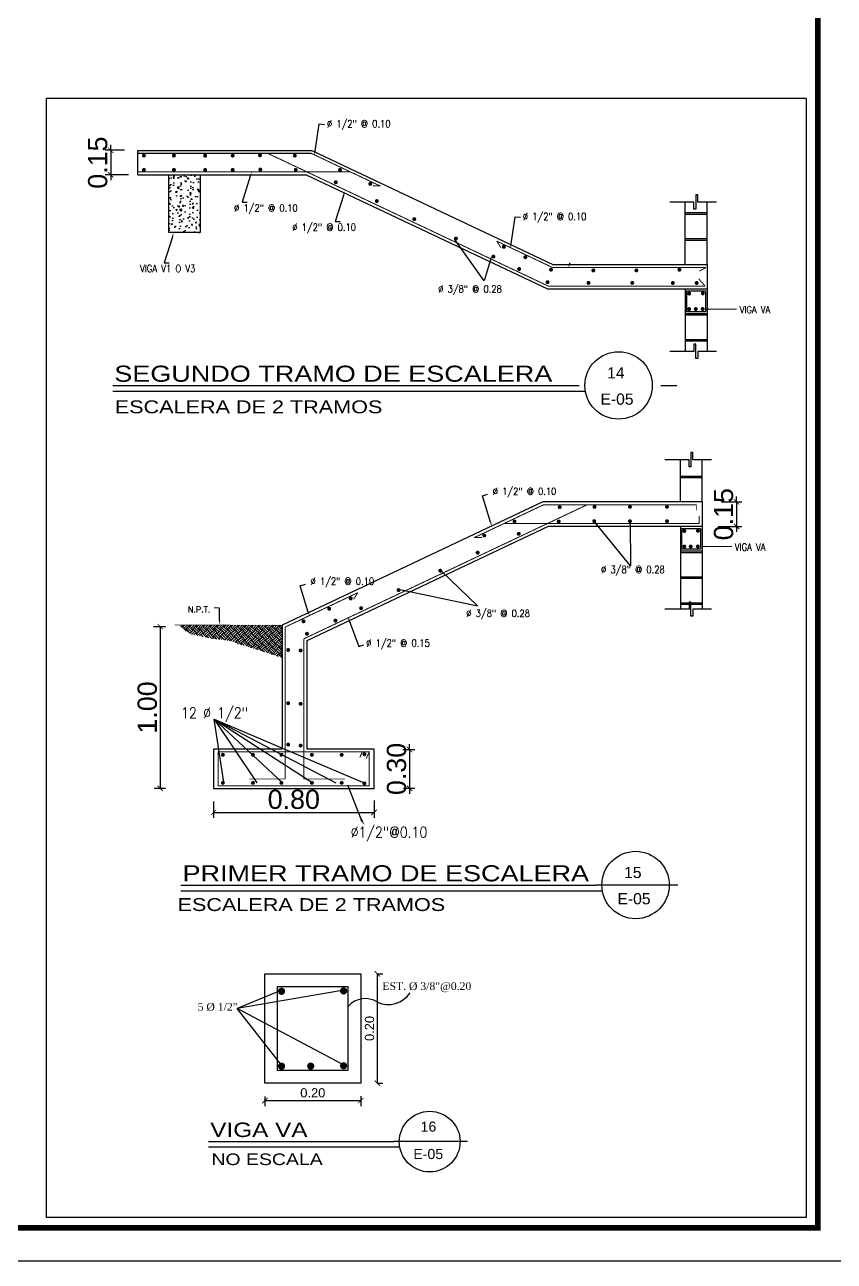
# Model space of a CAD drawing. Header units: feet. Extents: x 317 to 512, y -141 to 162.
# Drawn here: x 434.98 to 445.51, y -90.65 to -74.56 of the extents above; entities that cross this region are included whole.
import ezdxf
from ezdxf.enums import TextEntityAlignment as Align

# ---------------------------------------------------------------- set-up
doc = ezdxf.new("R2010")
doc.units = ezdxf.units.FT
doc.header["$MEASUREMENT"] = 0
for name, color, linetype in [('63', 7, 'Continuous'), ('DIM', 10, 'Continuous'), ('dimensiones', 1, 'Continuous'), ('MARCO', 1, 'Continuous'), ('MURO', 7, 'Continuous'), ('PUERTA-VENT', 2, 'Continuous'), ('relleno', 8, 'Continuous'), ('TEXTO', 2, 'Continuous'), ('TEXTOS', 3, 'Continuous'), ('TEXXT', 2, 'Continuous')]:
    doc.layers.add(name, color=color, linetype=linetype)
doc.styles.add('DAMIAN', font='arial.ttf', dxfattribs={"height": 0.12})
doc.styles.add('ROMANC', font='romans.shx')
doc.styles.add('ROMANS', font='romans.shx')
doc.styles.get("Standard").update_dxf_attribs({"font": 'arial.ttf'})
doc.styles.add('TNR', font='times.ttf')
doc.dimstyles.new('KEILY', dxfattribs={"dimtxt": 0.12, "dimasz": 0.07, "dimexe": 0.07, "dimexo": 0.25, "dimgap": 0.04, "dimtad": 1, "dimzin": 1, "dimdsep": 46, "dimtxsty": 'Standard', "dimblk": 'ARCHTICK', "dimcen": 2.5, "dimclrd": 256, "dimclre": 256, "dimclrt": 7, "dimazin": 0, "dimtfac": 1, "dimtix": 1, "dimtmove": 2, "dimatfit": 1, "dimfxl": 0.35, "dimfxlon": 1, "dimtolj": 1, "dimtzin": 1, "dimarcsym": 0})

# ---------------------------------------------------------------- blocks, each defined once
blk = doc.blocks.new('_ArchTick')
at = {"color": 0, "linetype": 'ByBlock', "const_width": 0.15}
blk.add_lwpolyline([(-0.5, -0.5), (0.5, 0.5)], dxfattribs=at)
blk = doc.blocks.new('*D59')
at = {"layer": 'DEFPOINTS', "color": 0, "ltscale": 10, "transparency": 16777216}
for p in [(437.436, -84.421), (439.524, -84.407), (439.524, -84.813)]:
    blk.add_point(p, dxfattribs=at)
at = {"layer": 'DIM', "lineweight": -2, "ltscale": 10, "transparency": 16777216}
for p, q in [((437.436, -84.671), (437.436, -84.883)), ((439.524, -84.657), (439.524, -84.883)), ((437.436, -84.813), (439.524, -84.813))]:
    blk.add_line(p, q, dxfattribs=at)
at = {"layer": 'DIM', "lineweight": -2, "ltscale": 10, "transparency": 16777216, "xscale": 0.07, "yscale": 0.07, "zscale": 0.07, "rotation": 180}
blk.add_blockref('_ArchTick', (437.436, -84.813), dxfattribs=at)
at = {"layer": 'DIM', "lineweight": -2, "ltscale": 10, "transparency": 16777216, "xscale": 0.07, "yscale": 0.07, "zscale": 0.07}
blk.add_blockref('_ArchTick', (439.524, -84.813), dxfattribs=at)
at = {"layer": 'DIM', "color": 7, "ltscale": 10, "transparency": 16777216, "insert": (438.48, -84.645), "char_height": 0.25, "attachment_point": 5}
blk.add_mtext('\\A1;0.80', dxfattribs=at)
blk = doc.blocks.new('*D60')
at = {"layer": 'DEFPOINTS', "color": 0, "ltscale": 10, "transparency": 16777216}
for p in [(443.793, -80.773), (443.752, -81.092), (444.239, -81.092)]:
    blk.add_point(p, dxfattribs=at)
at = {"layer": 'DIM', "lineweight": -2, "ltscale": 10, "transparency": 16777216}
for p, q in [((444.043, -80.773), (444.309, -80.773)), ((444.239, -80.773), (444.239, -80.703)), ((444.239, -80.773), (444.239, -81.092)), ((444.002, -81.092), (444.309, -81.092)), ((444.239, -81.092), (444.239, -81.162))]:
    blk.add_line(p, q, dxfattribs=at)
at = {"layer": 'DIM', "lineweight": -2, "ltscale": 10, "transparency": 16777216, "xscale": 0.07, "yscale": 0.07, "zscale": 0.07}
for p, rotation in [((444.239, -80.773), 270), ((444.239, -81.092), 90)]:
    blk.add_blockref('_ArchTick', p, dxfattribs=dict(at, rotation=rotation))
at = {"layer": 'DIM', "color": 7, "ltscale": 10, "transparency": 16777216, "insert": (444.071, -80.933), "char_height": 0.25, "attachment_point": 5, "rotation": 90}
blk.add_mtext('\\A1;0.15', dxfattribs=at)
blk = doc.blocks.new('*D61')
at = {"layer": 'DEFPOINTS', "color": 0, "ltscale": 10, "transparency": 16777216}
for p in [(439.649, -83.995), (439.657, -84.5), (439.985, -84.5)]:
    blk.add_point(p, dxfattribs=at)
at = {"layer": 'DIM', "lineweight": -2, "ltscale": 10, "transparency": 16777216}
for p, q in [((439.985, -83.995), (439.985, -83.925)), ((439.899, -83.995), (440.055, -83.995)), ((439.985, -83.995), (439.985, -84.5)), ((439.907, -84.5), (440.055, -84.5)), ((439.985, -84.5), (439.985, -84.57))]:
    blk.add_line(p, q, dxfattribs=at)
at = {"layer": 'DIM', "lineweight": -2, "ltscale": 10, "transparency": 16777216, "xscale": 0.07, "yscale": 0.07, "zscale": 0.07}
for p, rotation in [((439.985, -83.995), 270), ((439.985, -84.5), 90)]:
    blk.add_blockref('_ArchTick', p, dxfattribs=dict(at, rotation=rotation))
at = {"layer": 'DIM', "color": 7, "ltscale": 10, "transparency": 16777216, "insert": (439.817, -84.248), "char_height": 0.25, "attachment_point": 5, "rotation": 90}
blk.add_mtext('\\A1;0.30', dxfattribs=at)
blk = doc.blocks.new('*D62')
at = {"layer": 'DEFPOINTS', "color": 0, "ltscale": 10, "transparency": 16777216}
for p in [(436.527, -76.198), (436.098, -76.517), (436.58, -76.517)]:
    blk.add_point(p, dxfattribs=at)
at = {"layer": 'DIM', "lineweight": -2, "ltscale": 10, "transparency": 16777216}
for p, q in [((436.277, -76.198), (436.028, -76.198)), ((436.098, -76.198), (436.098, -76.128)), ((436.098, -76.198), (436.098, -76.517)), ((436.33, -76.517), (436.028, -76.517)), ((436.098, -76.517), (436.098, -76.587))]:
    blk.add_line(p, q, dxfattribs=at)
at = {"layer": 'DIM', "lineweight": -2, "ltscale": 10, "transparency": 16777216, "xscale": 0.07, "yscale": 0.07, "zscale": 0.07}
for p, rotation in [((436.098, -76.198), 270), ((436.098, -76.517), 90)]:
    blk.add_blockref('_ArchTick', p, dxfattribs=dict(at, rotation=rotation))
at = {"layer": 'DIM', "color": 7, "ltscale": 10, "transparency": 16777216, "insert": (435.93, -76.358), "char_height": 0.25, "attachment_point": 5, "rotation": 90}
blk.add_mtext('\\A1;0.15', dxfattribs=at)
blk = doc.blocks.new('*D86')
at = {"layer": 'DEFPOINTS', "color": 0, "ltscale": 10, "transparency": 16777216}
for p in [(436.406, -82.396), (436.414, -84.5), (436.742, -84.5)]:
    blk.add_point(p, dxfattribs=at)
at = {"layer": 'DIM', "lineweight": -2, "ltscale": 10, "transparency": 16777216}
for p, q in [((436.656, -82.396), (436.812, -82.396)), ((436.742, -82.396), (436.742, -84.5)), ((436.664, -84.5), (436.812, -84.5))]:
    blk.add_line(p, q, dxfattribs=at)
at = {"layer": 'DIM', "lineweight": -2, "ltscale": 10, "transparency": 16777216, "xscale": 0.07, "yscale": 0.07, "zscale": 0.07}
for p, rotation in [((436.742, -82.396), 90), ((436.742, -84.5), 270)]:
    blk.add_blockref('_ArchTick', p, dxfattribs=dict(at, rotation=rotation))
at = {"layer": 'DIM', "color": 7, "ltscale": 10, "transparency": 16777216, "insert": (436.575, -83.448), "char_height": 0.25, "attachment_point": 5, "rotation": 90}
blk.add_mtext('\\A1;1.00', dxfattribs=at)
blk = doc.blocks.new('*D324')
at = {"layer": 'DEFPOINTS', "color": 0, "linetype": 'Continuous', "transparency": 16777216}
for p in [(438.104, -88.262), (439.35, -88.256), (439.35, -88.564)]:
    blk.add_point(p, dxfattribs=at)
at = {"layer": 'MURO', "linetype": 'Continuous', "lineweight": -2, "transparency": 16777216}
for p, q in [((438.104, -88.512), (438.104, -88.634)), ((438.104, -88.564), (439.35, -88.564)), ((439.35, -88.506), (439.35, -88.634))]:
    blk.add_line(p, q, dxfattribs=at)
at = {"layer": 'MURO', "linetype": 'Continuous', "lineweight": -2, "transparency": 16777216, "xscale": 0.07, "yscale": 0.07, "zscale": 0.07, "rotation": 180}
blk.add_blockref('_ArchTick', (438.104, -88.564), dxfattribs=at)
at = {"layer": 'MURO', "linetype": 'Continuous', "lineweight": -2, "transparency": 16777216, "xscale": 0.07, "yscale": 0.07, "zscale": 0.07}
blk.add_blockref('_ArchTick', (439.35, -88.564), dxfattribs=at)
at = {"layer": 'MURO', "color": 7, "linetype": 'Continuous', "transparency": 16777216, "insert": (438.727, -88.463), "char_height": 0.12, "attachment_point": 5}
blk.add_mtext('\\A1;0.20', dxfattribs=at)
blk = doc.blocks.new('*D325')
at = {"layer": 'DEFPOINTS', "color": 0, "linetype": 'Continuous', "transparency": 16777216}
for p in [(439.36, -86.914), (439.325, -88.336), (439.566, -88.336)]:
    blk.add_point(p, dxfattribs=at)
at = {"layer": 'MURO', "linetype": 'Continuous', "lineweight": -2, "transparency": 16777216}
for p, q in [((439.566, -86.914), (439.636, -86.914)), ((439.566, -86.914), (439.566, -88.336)), ((439.566, -88.336), (439.636, -88.336))]:
    blk.add_line(p, q, dxfattribs=at)
at = {"layer": 'MURO', "linetype": 'Continuous', "lineweight": -2, "transparency": 16777216, "xscale": 0.07, "yscale": 0.07, "zscale": 0.07}
for p, rotation in [((439.566, -86.914), 90), ((439.566, -88.336), 270)]:
    blk.add_blockref('_ArchTick', p, dxfattribs=dict(at, rotation=rotation))
at = {"layer": 'MURO', "color": 7, "linetype": 'Continuous', "transparency": 16777216, "insert": (439.465, -87.625), "char_height": 0.12, "attachment_point": 5, "rotation": 90}
blk.add_mtext('\\A1;0.20', dxfattribs=at)

msp = doc.modelspace()

# ---------------------------------------------------------------- hatches: boundary and pattern name
at = {"layer": 'relleno'}
h = msp.add_hatch(dxfattribs=at)
h.set_pattern_fill('AR-CONC', color=256, scale=0.0255)
h.set_pattern_definition([(50, (107.7286, 10.56162), (0.182901347, -0.016001794), [0.019125, -0.210375]), (355, (107.7286, 10.56162), (-0.03538159, 0.19180899), [0.0153, -0.1683]), (100.451444, (107.74384, 10.56029), (0.14751976, 0.1758072), [0.01625375, -0.17879124]), (46.1842, (107.7286, 10.61262), (0.27214654, -0.04220742), [0.0286875, -0.3155625]), (96.635635, (107.75128, 10.6091), (0.2383388, 0.24840024), [0.02438064, -0.268187]), (351.18416, (107.7286, 10.61262), (0.2383388, 0.24840024), [0.02295, -0.25245]), (21, (107.7541, 10.59987), (0.1522113, -0.10266782), [0.019125, -0.210375]), (326, (107.7541, 10.59987), (0.06204541, 0.18491326), [0.0153, -0.1683]), (71.451445, (107.76679, 10.59132), (0.21425671, 0.08224544), [0.01625375, -0.17879124]), (37.5, (107.7286, 10.56162), (0.003100763, 0.084887933), [0, -0.16626, 0, -0.17085, 0, -0.1689375]), (7.5, (107.7286, 10.56162), (0.067082732, 0.100574987), [0, -0.09741, 0, -0.162435, 0, -0.0643875]), (327.5, (107.67174, 10.56162), (0.136124721, -0.005751492), [0, -0.06375, 0, -0.1989, 0, -0.263925]), (317.5, (107.64624, 10.56162), (0.148712473, 0.02552677), [0, -0.082875, 0, -0.13209, 0, -0.187425])])
h.paths.add_polyline_path([(436.8521, -76.51679), (437.26077, -76.51679), (437.26077, -77.26743), (436.8521, -77.26743)])

# ---------------------------------------------------------------- linework, layer by layer
for p, q in [((438.75785, -76.20729), (438.81008, -75.85468)), ((438.81008, -75.85468), (438.88082, -75.86174)), ((436.45123, -76.19849), (438.71348, -76.19849)), ((436.45123, -76.51679), (436.45123, -76.19849)), ((438.71348, -76.19849), (441.85112, -77.68374)), ((436.45123, -76.51679), (438.64195, -76.51679)), ((437.91427, -76.53422), (437.80708, -76.87417)), ((438.64195, -76.51679), (441.77959, -78.00204)), ((437.80708, -76.87417), (437.87378, -76.87363)), ((439.12528, -76.7853), (439.01809, -77.12525)), ((443.68406, -76.8716), (443.371, -76.8716)), ((443.68406, -76.96404), (443.68406, -76.8716)), ((443.70972, -76.77916), (443.70972, -76.96404)), ((443.73538, -76.77916), (443.70972, -76.77916)), ((443.73538, -76.8716), (443.73538, -76.77916)), ((443.97659, -76.8716), (443.73538, -76.8716)), ((441.30618, -77.414), (441.3584, -77.06139)), ((441.3584, -77.06139), (441.42914, -77.06845)), ((439.01809, -77.12525), (439.0848, -77.12471)), ((436.90011, -77.32306), (436.79292, -77.66301)), ((440.95501, -77.89527), (440.56991, -77.35402)), ((436.79292, -77.66301), (436.85963, -77.66246)), ((441.04911, -77.59454), (440.95501, -77.89527)), ((441.85112, -77.68374), (443.85599, -77.68374)), ((443.85599, -77.68374), (443.85599, -78.00204)), ((441.77959, -78.00204), (443.85599, -78.00204)), ((443.88262, -78.26381), (444.23904, -78.25935)), ((443.68406, -78.81417), (443.371, -78.81417)), ((443.68406, -78.72173), (443.68406, -78.81417)), ((443.70972, -78.90662), (443.70972, -78.72173)), ((443.97659, -78.81417), (443.73538, -78.81417)), ((443.73538, -78.81417), (443.73538, -78.90662)), ((443.73538, -78.90662), (443.70972, -78.90662)), ((443.67204, -80.13196), (443.64638, -80.13196)), ((443.64638, -80.13196), (443.64638, -80.31684)), ((443.67204, -80.2244), (443.67204, -80.13196)), ((443.62072, -80.2244), (443.30766, -80.2244)), ((443.62072, -80.31684), (443.62072, -80.2244)), ((443.91326, -80.2244), (443.67204, -80.2244)), ((441.71815, -80.77348), (438.32902, -82.37778)), ((440.93308, -80.69579), (440.99989, -80.6715)), ((441.03875, -81.03621), (440.93308, -80.69579)), ((443.79265, -80.77348), (441.71815, -80.77348)), ((441.78968, -81.09178), (438.64731, -82.57926)), ((443.79265, -81.09178), (441.78968, -81.09178)), ((442.86043, -81.60592), (442.37781, -81.01409)), ((442.85628, -81.02262), (442.86043, -81.60592)), ((443.81928, -81.35355), (444.1757, -81.34909)), ((440.87089, -82.12385), (440.39667, -81.67171)), ((438.56307, -81.86601), (438.62989, -81.84173)), ((438.66874, -82.20644), (438.56307, -81.86601)), ((439.84011, -81.90816), (440.87089, -82.12385)), ((437.5142, -82.15662), (437.44318, -82.15329)), ((437.51444, -82.31284), (437.5142, -82.15662)), ((443.62072, -82.16911), (443.30766, -82.16911)), ((443.62072, -82.07667), (443.62072, -82.16911)), ((443.64638, -82.26155), (443.64638, -82.07667)), ((443.67204, -82.16911), (443.67204, -82.26155)), ((443.91326, -82.16911), (443.67204, -82.16911)), ((438.32902, -82.37778), (438.32902, -83.99186)), ((439.20192, -82.31816), (439.32387, -82.65309)), ((443.67204, -82.26155), (443.64638, -82.26155)), ((438.64731, -82.57926), (438.64731, -83.99186)), ((439.32387, -82.65309), (439.39176, -82.63198)), ((437.44205, -83.59873), (438.7284, -84.42928)), ((437.44205, -83.59873), (438.33156, -84.42928)), ((437.56923, -84.41899), (437.44205, -83.59873)), ((437.44205, -83.59873), (439.4034, -84.43244)), ((437.44205, -83.59873), (437.99775, -84.42928)), ((437.44205, -83.59873), (439.02871, -84.42928)), ((438.32902, -83.99186), (437.43599, -83.99186)), ((437.43599, -83.99186), (437.43599, -84.50126)), ((439.52395, -83.99186), (438.64731, -83.99186)), ((439.52395, -84.50126), (439.52395, -83.99186)), ((437.43599, -84.50126), (439.52395, -84.50126))]:
    msp.add_line(p, q)
at = {"color": 2}
for p, q in [((443.57143, -77.00871), (443.85599, -77.00871)), ((443.57143, -77.02793), (443.85599, -77.02793)), ((443.70972, -76.96404), (443.68406, -76.96404)), ((443.57143, -77.34623), (443.85599, -77.34623)), ((443.57143, -77.36545), (443.85599, -77.36545)), ((443.57143, -78.32033), (443.85599, -78.32033)), ((443.57143, -78.33955), (443.85599, -78.33955)), ((443.57143, -78.65784), (443.85599, -78.65784)), ((443.57143, -78.67706), (443.85599, -78.67706)), ((443.70972, -78.72173), (443.68406, -78.72173)), ((443.50809, -80.43597), (443.79265, -80.43597)), ((443.64638, -80.31684), (443.62072, -80.31684)), ((443.50809, -80.45519), (443.79265, -80.45519)), ((443.50809, -81.41007), (443.79265, -81.41007)), ((443.50809, -81.42929), (443.79265, -81.42929)), ((443.50809, -81.74758), (443.79265, -81.74758)), ((443.50809, -81.7668), (443.79265, -81.7668)), ((443.50809, -82.0851), (443.79265, -82.0851)), ((443.50809, -82.10432), (443.79265, -82.10432)), ((443.64638, -82.07667), (443.62072, -82.07667))]:
    msp.add_line(p, q, dxfattribs=at)
at = {"color": 8, "linetype": 'Continuous'}
for p, q in [((436.99768, -82.3802), (437.00268, -82.3752)), ((437.03697, -82.38593), (437.02629, -82.37525)), ((437.03697, -82.39718), (437.05883, -82.37531)), ((437.05385, -82.41406), (437.09253, -82.37538)), ((437.12699, -82.38593), (437.11649, -82.37542)), ((437.12699, -82.39718), (437.14869, -82.37549)), ((437.14387, -82.41406), (437.18238, -82.37555)), ((437.21702, -82.38593), (437.20669, -82.3756)), ((437.21702, -82.39718), (437.23854, -82.37566)), ((437.2339, -82.41406), (437.27224, -82.37573)), ((437.30705, -82.38593), (437.2969, -82.37577)), ((437.30705, -82.39718), (437.32839, -82.37583)), ((437.32393, -82.41406), (437.36209, -82.3759)), ((437.39708, -82.38593), (437.3871, -82.37595)), ((437.39708, -82.39718), (437.41825, -82.37601)), ((437.41396, -82.41406), (437.45194, -82.37607)), ((437.4871, -82.38593), (437.4773, -82.37612)), ((437.4871, -82.39718), (437.5081, -82.37618)), ((437.50398, -82.41406), (437.54179, -82.37625)), ((437.57713, -82.38593), (437.5675, -82.3763)), ((437.57713, -82.39718), (437.59795, -82.37636)), ((437.59401, -82.41406), (437.63165, -82.37642)), ((437.66716, -82.38593), (437.65771, -82.37647)), ((437.66716, -82.39718), (437.6878, -82.37653)), ((437.68404, -82.41406), (437.7215, -82.3766)), ((437.75719, -82.38593), (437.74791, -82.37665)), ((437.75719, -82.39718), (437.77766, -82.37671)), ((437.77407, -82.41406), (437.81135, -82.37677)), ((437.84721, -82.38593), (437.83811, -82.37682)), ((437.84721, -82.39718), (437.86751, -82.37688)), ((437.86409, -82.41406), (437.90121, -82.37695)), ((437.93724, -82.38593), (437.92831, -82.377)), ((437.93724, -82.39718), (437.95736, -82.37706)), ((437.95412, -82.41406), (437.99106, -82.37712)), ((438.02727, -82.38593), (438.01852, -82.37718)), ((438.02727, -82.39718), (438.04722, -82.37723)), ((438.04415, -82.41406), (438.08091, -82.3773)), ((438.11729, -82.38593), (438.10872, -82.37735)), ((438.11729, -82.39718), (438.13707, -82.37741)), ((438.13418, -82.41406), (438.17076, -82.37747)), ((438.20732, -82.38593), (438.19892, -82.37753)), ((438.20732, -82.39718), (438.22692, -82.37758)), ((438.2242, -82.41406), (438.26062, -82.37765)), ((438.29735, -82.38593), (438.28912, -82.3777)), ((438.29735, -82.39718), (438.31677, -82.37775)), ((437.01012, -82.40151), (437.02571, -82.38593)), ((437.07073, -82.44219), (437.02571, -82.39718)), ((437.07073, -82.43094), (437.11574, -82.38593)), ((437.07257, -82.4516), (437.08198, -82.44219)), ((437.12699, -82.47595), (437.08198, -82.43094)), ((437.09283, -82.4651), (437.09886, -82.45907)), ((437.14387, -82.45907), (437.09886, -82.41406)), ((437.11309, -82.4786), (437.11574, -82.47595)), ((437.16075, -82.44219), (437.11574, -82.39718)), ((437.12699, -82.48721), (437.17201, -82.44219)), ((437.15048, -82.49748), (437.18889, -82.45907)), ((437.16075, -82.43094), (437.20577, -82.38593)), ((437.21702, -82.47595), (437.17201, -82.43094)), ((437.1805, -82.50123), (437.20577, -82.47595)), ((437.2339, -82.45907), (437.18889, -82.41406)), ((437.25078, -82.44219), (437.20577, -82.39718)), ((437.22959, -82.51103), (437.20577, -82.48721)), ((437.21702, -82.48721), (437.26203, -82.44219)), ((437.2339, -82.50409), (437.27891, -82.45907)), ((437.25078, -82.43094), (437.2958, -82.38593)), ((437.25499, -82.51676), (437.2958, -82.47595)), ((437.30705, -82.47595), (437.26203, -82.43094)), ((437.32393, -82.45907), (437.27891, -82.41406)), ((437.30225, -82.52743), (437.27891, -82.50409)), ((437.34081, -82.44219), (437.2958, -82.39718)), ((437.34081, -82.53222), (437.2958, -82.48721)), ((437.30705, -82.48721), (437.35206, -82.44219)), ((437.32393, -82.50409), (437.36894, -82.45907)), ((437.34081, -82.43094), (437.38582, -82.38593)), ((437.34081, -82.52097), (437.38582, -82.47595)), ((437.3468, -82.53748), (437.35206, -82.53222)), ((437.39708, -82.47595), (437.35206, -82.43094)), ((437.37492, -82.54382), (437.35206, -82.52097)), ((437.41396, -82.45907), (437.36894, -82.41406)), ((437.41396, -82.5491), (437.36894, -82.50409)), ((437.43084, -82.44219), (437.38582, -82.39718)), ((437.43084, -82.53222), (437.38582, -82.48721)), ((437.39708, -82.48721), (437.44209, -82.44219)), ((437.41396, -82.50409), (437.45897, -82.45907)), ((437.42211, -82.5522), (437.44209, -82.53222)), ((437.43084, -82.43094), (437.47585, -82.38593)), ((437.43084, -82.52097), (437.47585, -82.47595)), ((437.4871, -82.47595), (437.44209, -82.43094)), ((437.47993, -82.5588), (437.44209, -82.52097)), ((437.50398, -82.45907), (437.45897, -82.41406)), ((437.50398, -82.5491), (437.45897, -82.50409)), ((437.52086, -82.44219), (437.47585, -82.39718)), ((437.52086, -82.53222), (437.47585, -82.48721)), ((437.4871, -82.48721), (437.53212, -82.44219)), ((437.50291, -82.56143), (437.53212, -82.53222)), ((437.50398, -82.50409), (437.549, -82.45907)), ((437.52086, -82.43094), (437.56588, -82.38593)), ((437.52086, -82.52097), (437.56588, -82.47595)), ((437.57713, -82.47595), (437.53212, -82.43094)), ((437.57713, -82.56598), (437.53212, -82.52097)), ((437.59401, -82.45907), (437.549, -82.41406)), ((437.59401, -82.5491), (437.549, -82.50409)), ((437.61089, -82.44219), (437.56588, -82.39718)), ((437.61089, -82.53222), (437.56588, -82.48721)), ((437.57713, -82.48721), (437.62214, -82.44219)), ((437.58371, -82.57066), (437.62214, -82.53222)), ((437.59401, -82.50409), (437.63902, -82.45907)), ((437.61089, -82.43094), (437.6559, -82.38593)), ((437.61089, -82.52097), (437.6559, -82.47595)), ((437.66716, -82.47595), (437.62214, -82.43094)), ((437.66716, -82.56598), (437.62214, -82.52097)), ((437.68404, -82.45907), (437.63902, -82.41406)), ((437.68404, -82.5491), (437.63902, -82.50409)), ((437.70092, -82.44219), (437.6559, -82.39718)), ((437.70092, -82.53222), (437.6559, -82.48721)), ((437.66716, -82.48721), (437.71217, -82.44219)), ((437.66716, -82.57723), (437.71217, -82.53222)), ((437.68404, -82.50409), (437.72905, -82.45907)), ((437.70092, -82.43094), (437.74593, -82.38593)), ((437.70092, -82.52097), (437.74593, -82.47595)), ((437.75719, -82.47595), (437.71217, -82.43094)), ((437.75719, -82.56598), (437.71217, -82.52097)), ((437.77407, -82.45907), (437.72905, -82.41406)), ((437.77407, -82.5491), (437.72905, -82.50409)), ((437.79095, -82.44219), (437.74593, -82.39718)), ((437.79095, -82.53222), (437.74593, -82.48721)), ((437.75719, -82.48721), (437.8022, -82.44219)), ((437.75719, -82.57723), (437.8022, -82.53222)), ((437.77407, -82.50409), (437.81908, -82.45907)), ((437.79095, -82.43094), (437.83596, -82.38593)), ((437.79095, -82.52097), (437.83596, -82.47595)), ((437.84721, -82.47595), (437.8022, -82.43094)), ((437.84721, -82.56598), (437.8022, -82.52097)), ((437.86409, -82.45907), (437.81908, -82.41406)), ((437.86409, -82.5491), (437.81908, -82.50409)), ((437.88097, -82.44219), (437.83596, -82.39718)), ((437.88097, -82.53222), (437.83596, -82.48721)), ((437.84721, -82.48721), (437.89223, -82.44219)), ((437.84721, -82.57723), (437.89223, -82.53222)), ((437.86409, -82.50409), (437.90911, -82.45907)), ((437.88097, -82.43094), (437.92599, -82.38593)), ((437.88097, -82.52097), (437.92599, -82.47595)), ((437.93724, -82.47595), (437.89223, -82.43094)), ((437.93724, -82.56598), (437.89223, -82.52097)), ((437.95412, -82.45907), (437.90911, -82.41406)), ((437.95412, -82.5491), (437.90911, -82.50409)), ((437.971, -82.44219), (437.92599, -82.39718)), ((437.971, -82.53222), (437.92599, -82.48721)), ((437.93724, -82.48721), (437.98225, -82.44219)), ((437.93724, -82.57723), (437.98225, -82.53222)), ((437.95412, -82.50409), (437.99913, -82.45907)), ((437.971, -82.43094), (438.01601, -82.38593)), ((437.971, -82.52097), (438.01601, -82.47595)), ((438.02727, -82.47595), (437.98225, -82.43094)), ((438.02727, -82.56598), (437.98225, -82.52097)), ((438.04415, -82.45907), (437.99913, -82.41406)), ((438.04415, -82.5491), (437.99913, -82.50409)), ((438.06103, -82.44219), (438.01601, -82.39718)), ((438.06103, -82.53222), (438.01601, -82.48721)), ((438.02727, -82.48721), (438.07228, -82.44219)), ((438.02727, -82.57723), (438.07228, -82.53222)), ((438.04415, -82.50409), (438.08916, -82.45907)), ((438.06103, -82.43094), (438.10604, -82.38593)), ((438.06103, -82.52097), (438.10604, -82.47595)), ((438.11729, -82.47595), (438.07228, -82.43094)), ((438.11729, -82.56598), (438.07228, -82.52097)), ((438.13418, -82.45907), (438.08916, -82.41406)), ((438.13418, -82.5491), (438.08916, -82.50409)), ((438.15106, -82.44219), (438.10604, -82.39718)), ((438.15106, -82.53222), (438.10604, -82.48721)), ((438.11729, -82.48721), (438.16231, -82.44219)), ((438.11729, -82.57723), (438.16231, -82.53222)), ((438.13418, -82.50409), (438.17919, -82.45907)), ((438.15106, -82.43094), (438.19607, -82.38593)), ((438.15106, -82.52097), (438.19607, -82.47595)), ((438.20732, -82.47595), (438.16231, -82.43094)), ((438.20732, -82.56598), (438.16231, -82.52097)), ((438.2242, -82.45907), (438.17919, -82.41406)), ((438.2242, -82.5491), (438.17919, -82.50409)), ((438.24108, -82.44219), (438.19607, -82.39718)), ((438.24108, -82.53222), (438.19607, -82.48721)), ((438.20732, -82.48721), (438.25234, -82.44219)), ((438.20732, -82.57723), (438.25234, -82.53222)), ((438.2242, -82.50409), (438.26922, -82.45907)), ((438.24108, -82.43094), (438.2861, -82.38593)), ((438.24108, -82.52097), (438.2861, -82.47595)), ((438.29735, -82.47595), (438.25234, -82.43094)), ((438.29735, -82.56598), (438.25234, -82.52097)), ((438.31423, -82.45907), (438.26922, -82.41406)), ((438.31423, -82.5491), (438.26922, -82.50409)), ((438.32902, -82.4401), (438.2861, -82.39718)), ((438.32902, -82.53013), (438.2861, -82.48721)), ((438.29735, -82.48721), (438.32902, -82.45554)), ((438.29735, -82.57723), (438.32902, -82.54557)), ((438.31423, -82.41406), (438.32902, -82.39927)), ((438.31423, -82.50409), (438.32902, -82.4893)), ((437.45241, -82.55566), (437.45897, -82.5491)), ((437.53321, -82.56489), (437.549, -82.5491)), ((437.56351, -82.56835), (437.56588, -82.56598)), ((437.61401, -82.57412), (437.63902, -82.5491)), ((437.64342, -82.57846), (437.6559, -82.56598)), ((437.66227, -82.5836), (437.6559, -82.57723)), ((437.68764, -82.59051), (437.72905, -82.5491)), ((437.71361, -82.5983), (437.74593, -82.56598)), ((437.75886, -82.62392), (437.72905, -82.59411)), ((437.79095, -82.62225), (437.74593, -82.57723)), ((437.77407, -82.59411), (437.81908, -82.5491)), ((437.79095, -82.61099), (437.83596, -82.56598)), ((437.79458, -82.62987), (437.8022, -82.62225)), ((437.83263, -82.64143), (437.8022, -82.61099)), ((437.86409, -82.63913), (437.81908, -82.59411)), ((437.88097, -82.62225), (437.83596, -82.57723)), ((437.86324, -82.65123), (437.89223, -82.62225)), ((437.86409, -82.59411), (437.90911, -82.5491)), ((437.88097, -82.61099), (437.92599, -82.56598)), ((437.88881, -82.65942), (437.90911, -82.63913)), ((437.93724, -82.65601), (437.89223, -82.61099)), ((437.95412, -82.63913), (437.90911, -82.59411)), ((437.91438, -82.66761), (437.92599, -82.65601)), ((437.971, -82.62225), (437.92599, -82.57723)), ((437.93197, -82.67325), (437.92599, -82.66726)), ((437.93724, -82.66726), (437.98225, -82.62225)), ((437.95412, -82.59411), (437.99913, -82.5491)), ((437.957, -82.68126), (437.99913, -82.63913)), ((437.971, -82.61099), (438.01601, -82.56598)), ((438.02727, -82.65601), (437.98225, -82.61099)), ((437.98257, -82.68945), (438.01601, -82.65601)), ((438.04415, -82.63913), (437.99913, -82.59411)), ((438.01475, -82.69976), (437.99913, -82.68414)), ((438.06103, -82.62225), (438.01601, -82.57723)), ((438.06103, -82.71228), (438.01601, -82.66726)), ((438.02727, -82.66726), (438.07228, -82.62225)), ((438.04415, -82.59411), (438.08916, -82.5491)), ((438.04415, -82.68414), (438.08916, -82.63913)), ((438.06103, -82.61099), (438.10604, -82.56598)), ((438.06103, -82.70102), (438.10604, -82.65601)), ((438.11729, -82.65601), (438.07228, -82.61099)), ((438.09754, -82.72628), (438.07228, -82.70102)), ((438.13418, -82.63913), (438.08916, -82.59411)), ((438.13418, -82.72916), (438.08916, -82.68414)), ((438.15106, -82.62225), (438.10604, -82.57723)), ((438.15106, -82.71228), (438.10604, -82.66726)), ((438.11729, -82.66726), (438.16231, -82.62225)), ((438.13418, -82.59411), (438.17919, -82.5491)), ((438.13418, -82.68414), (438.17919, -82.63913)), ((438.15106, -82.61099), (438.19607, -82.56598)), ((438.15106, -82.70102), (438.19607, -82.65601)), ((438.20732, -82.65601), (438.16231, -82.61099)), ((438.20732, -82.74604), (438.16231, -82.70102)), ((438.2242, -82.63913), (438.17919, -82.59411)), ((438.2242, -82.72916), (438.17919, -82.68414)), ((438.24108, -82.62225), (438.19607, -82.57723)), ((438.24108, -82.71228), (438.19607, -82.66726)), ((438.20732, -82.66726), (438.25234, -82.62225)), ((438.2242, -82.59411), (438.26922, -82.5491)), ((438.2242, -82.68414), (438.26922, -82.63913)), ((438.24108, -82.61099), (438.2861, -82.56598)), ((438.24108, -82.70102), (438.2861, -82.65601)), ((438.29735, -82.65601), (438.25234, -82.61099)), ((438.29735, -82.74604), (438.25234, -82.70102)), ((438.31423, -82.63913), (438.26922, -82.59411)), ((438.31423, -82.72916), (438.26922, -82.68414)), ((438.32902, -82.62016), (438.2861, -82.57723)), ((438.32902, -82.71018), (438.2861, -82.66726)), ((438.29735, -82.66726), (438.32902, -82.63559)), ((438.31423, -82.59411), (438.32902, -82.57933)), ((438.31423, -82.68414), (438.32902, -82.66935)), ((438.0678, -82.71675), (438.07228, -82.71228)), ((438.13599, -82.73859), (438.16231, -82.71228)), ((438.16156, -82.74678), (438.17919, -82.72916)), ((438.18713, -82.75497), (438.19607, -82.74604)), ((438.19687, -82.75809), (438.19607, -82.75729)), ((438.20732, -82.75729), (438.25234, -82.71228)), ((438.22975, -82.76862), (438.26922, -82.72916)), ((438.25532, -82.77681), (438.2861, -82.74604)), ((438.27966, -82.78461), (438.26922, -82.77417)), ((438.32902, -82.80021), (438.2861, -82.75729)), ((438.29735, -82.75729), (438.32902, -82.72562)), ((438.31423, -82.77417), (438.32902, -82.75938))]:
    msp.add_line(p, q, dxfattribs=at)
at = {"color": 7, "linetype": 'Continuous'}
msp.add_line((439.3543, -84.90135), (439.18465, -84.45933), dxfattribs=at)
at = {"color": 6, "ltscale": 0.8}
for p, q in [((438.10359, -86.91374), (439.34973, -86.91374)), ((438.10359, -88.33616), (438.10359, -86.91374)), ((439.34973, -86.91374), (439.34973, -88.33616)), ((439.34973, -88.33616), (438.10359, -88.33616))]:
    msp.add_line(p, q, dxfattribs=at)
at = {"color": 7, "linetype": 'Continuous', "ltscale": 0.6}
for p, q in [((438.26974, -87.07989), (439.18358, -87.07989)), ((438.26974, -88.17001), (438.26974, -87.07989)), ((439.18358, -87.07989), (439.18358, -88.17001)), ((439.18358, -88.17001), (438.26974, -88.17001))]:
    msp.add_line(p, q, dxfattribs=at)
at = {"const_width": 0.02546}
for points in [[(436.51732, -76.26641, 1), (436.54278, -76.26641, 1)], [(436.90766, -76.26641, 1), (436.93312, -76.26641, 1)], [(437.31407, -76.26641, 1), (437.33953, -76.26641, 1)], [(437.67189, -76.26641, 1), (437.69736, -76.26641, 1)], [(438.02732, -76.26251, 1), (438.05279, -76.26251, 1)], [(438.48005, -76.26674, 1), (438.50551, -76.26674, 1)], [(436.51732, -76.45245, 1), (436.54278, -76.45245, 1)], [(436.90766, -76.45245, 1), (436.93312, -76.45245, 1)], [(437.31407, -76.45245, 1), (437.33953, -76.45245, 1)], [(437.67189, -76.45245, 1), (437.69736, -76.45245, 1)], [(438.03156, -76.44855, 1), (438.05702, -76.44855, 1)], [(438.49274, -76.45278, 1), (438.51821, -76.45278, 1)], [(439.06817, -76.45278, 1), (439.09363, -76.45278, 1)], [(439.01316, -76.61345, 1), (439.03863, -76.61345, 1)], [(439.46166, -76.63459, 1), (439.48712, -76.63459, 1)], [(439.54688, -76.85842, 1), (439.57234, -76.85842, 1)], [(440.03441, -77.093, 1), (440.05987, -77.093, 1)], [(440.57611, -77.34562, 1), (440.60157, -77.34562, 1)], [(441.06364, -77.5802, 1), (441.08911, -77.5802, 1)], [(441.19907, -77.45389, 1), (441.22453, -77.45389, 1)], [(441.39769, -77.7426, 1), (441.42316, -77.7426, 1)], [(441.47895, -77.58922, 1), (441.50441, -77.58922, 1)], [(441.813, -77.75163, 1), (441.83846, -77.75163, 1)], [(442.36373, -77.76065, 1), (442.38919, -77.76065, 1)], [(442.92349, -77.76065, 1), (442.94895, -77.76065, 1)], [(443.48325, -77.75163, 1), (443.50871, -77.75163, 1)], [(441.76785, -77.91403, 1), (441.79332, -77.91403, 1)], [(442.30053, -77.92305, 1), (442.32599, -77.92305, 1)], [(442.86932, -77.92305, 1), (442.89478, -77.92305, 1)], [(443.39803, -77.92404, 1), (443.42349, -77.92404, 1)], [(443.61028, -78.06206, 1), (443.63574, -78.06206, 1)], [(443.70785, -77.92404, 1), (443.73332, -77.92404, 1)], [(443.78784, -78.05958, 1), (443.8133, -78.05958, 1)], [(443.61028, -78.2635, 1), (443.63574, -78.2635, 1)], [(443.6957, -78.2635, 1), (443.72116, -78.2635, 1)], [(443.78618, -78.26267, 1), (443.81164, -78.26267, 1)], [(441.95159, -80.84172, -1), (441.92612, -80.84172, -1)], [(442.40431, -80.83749, -1), (442.37885, -80.83749, -1)], [(442.8655, -80.83749, -1), (442.84003, -80.83749, -1)], [(443.34728, -80.83749, -1), (443.32182, -80.83749, -1)], [(441.36347, -81.02776, -1), (441.33801, -81.02776, -1)], [(441.93889, -81.02776, -1), (441.91343, -81.02776, -1)], [(442.40008, -81.02354, -1), (442.37462, -81.02354, -1)], [(442.8655, -81.02354, -1), (442.84003, -81.02354, -1)], [(443.34728, -81.02354, -1), (443.32182, -81.02354, -1)], [(440.96998, -81.20958, -1), (440.94452, -81.20958, -1)], [(441.41847, -81.18844, -1), (441.39301, -81.18844, -1)], [(443.54694, -81.1518, 1), (443.5724, -81.1518, 1)], [(443.7245, -81.14932, 1), (443.74996, -81.14932, 1)], [(440.88476, -81.43341, -1), (440.8593, -81.43341, -1)], [(443.54694, -81.35324, 1), (443.5724, -81.35324, 1)], [(443.62953, -81.35324, 1), (443.655, -81.35324, 1)], [(443.72284, -81.35241, 1), (443.7483, -81.35241, 1)], [(440.39723, -81.66799, -1), (440.37177, -81.66799, -1)], [(439.85553, -81.92061, -1), (439.83006, -81.92061, -1)], [(439.23257, -82.02888, -1), (439.20711, -82.02888, -1)], [(438.95269, -82.16421, -1), (438.92723, -82.16421, -1)], [(439.36799, -82.15519, -1), (439.34253, -82.15519, -1)], [(438.61864, -82.32661, -1), (438.59318, -82.32661, -1)], [(439.03395, -82.31759, -1), (439.00848, -82.31759, -1)], [(438.66378, -82.48901, -1), (438.63832, -82.48901, -1)], [(438.40592, -82.68691, -1), (438.40592, -82.71237, -1)], [(438.56833, -82.69439, -1), (438.56833, -82.71985, -1)], [(438.40592, -83.37987, -1), (438.40592, -83.40534, -1)], [(438.56833, -83.38748, -1), (438.56833, -83.41294, -1)], [(438.40592, -83.91901, -1), (438.40592, -83.94448, -1)], [(438.56833, -83.93127, -1), (438.56833, -83.95673, -1)], [(437.5575, -84.07657, 1), (437.5575, -84.05111, 1)], [(437.94812, -84.07657, 1), (437.94812, -84.05111, 1)], [(438.31883, -84.07657, 1), (438.31883, -84.05111, 1)], [(438.71567, -84.07657, 1), (438.71567, -84.05111, 1)], [(439.10255, -84.07657, 1), (439.10255, -84.05111, 1)], [(439.3984, -84.06985, 1), (439.3984, -84.04438, 1)], [(437.5575, -84.41655, -1), (437.5575, -84.44201, -1)], [(437.94812, -84.41655, -1), (437.94812, -84.44201, -1)], [(438.31883, -84.41655, -1), (438.31883, -84.44201, -1)], [(438.71567, -84.41655, -1), (438.71567, -84.44201, -1)], [(439.10255, -84.41655, -1), (439.10255, -84.44201, -1)], [(439.3984, -84.42327, -1), (439.3984, -84.44874, -1)]]:
    msp.add_lwpolyline(points, format="xyb", close=True, dxfattribs=at)
at = {"const_width": 0.01273}
for points in [[(438.13951, -76.23669), (441.79146, -77.9654)], [(438.7049, -76.23669), (439.59814, -76.65952)], [(436.45123, -76.47859), (439.21593, -76.47859)], [(439.60891, -76.65952), (439.50498, -76.65952)], [(441.12024, -77.38003), (441.84771, -77.72438)], [(441.12024, -77.38003), (441.17399, -77.46597)], [(441.85112, -77.72194), (443.84303, -77.72194)], [(443.84303, -77.72194), (443.75647, -77.76999)], [(443.83017, -77.96384), (443.74546, -77.86979)], [(441.79146, -77.96384), (443.83017, -77.96384)], [(442.29213, -80.81168), (438.60912, -82.55509)], [(441.72674, -80.81168), (440.83349, -81.23451)], [(443.71584, -80.88397), (443.71584, -80.81168), (441.72674, -80.81168)], [(443.75249, -80.95461), (443.75249, -81.05358), (441.21571, -81.05358)], [(440.82272, -81.23451), (440.92665, -81.23451)], [(439.31139, -81.95501), (438.36721, -82.40196)], [(439.31139, -81.95501), (439.25764, -82.04096)], [(438.36721, -82.40196), (438.36721, -84.37865)], [(438.60912, -82.55509), (438.60912, -84.37865)]]:
    msp.add_lwpolyline(points, dxfattribs=at)
msp.add_lwpolyline([(436.8521, -76.51679), (437.26077, -76.51679), (437.26077, -77.26743), (436.8521, -77.26743)], close=True)
at = {"linetype": 'Continuous'}
for points, const_width in [([(438.32902, -82.37778), (436.93077, -82.37506)], 0.00764), ([(437.49592, -84.02706), (437.49592, -84.46606), (439.46049, -84.46606), (439.46049, -84.02706)], 0.01273), ([(437.49592, -84.08614), (437.49592, -84.02706), (439.46049, -84.02706), (439.45524, -84.03842)], 0.01273), ([(439.37072, -84.02706), (439.33829, -84.09714)], 0.01273), ([(439.45396, -84.04118), (439.42153, -84.11127)], 0.01273), ([(437.8996, -84.37865), (438.36721, -84.37865)], 0.01273), ([(438.60912, -84.37865), (439.14428, -84.37865)], 0.01273)]:
    msp.add_lwpolyline(points, dxfattribs=dict(at, const_width=const_width))
for points in [[(438.74819, -76.20688), (438.76708, -76.20968), (438.74924, -76.26495)], [(437.9054, -76.53036), (437.92362, -76.53611), (437.93174, -76.47859)], [(439.11642, -76.78145), (439.13463, -76.78719), (439.14275, -76.72968)], [(436.89125, -77.3192), (436.90946, -77.32494), (436.91758, -77.26743)], [(441.29652, -77.41359), (441.31541, -77.41639), (441.29757, -77.47166)], [(442.08205, -77.66436), (442.05991, -77.65845), (442.05326, -77.72783)], [(443.88149, -78.25421), (443.88173, -78.27331), (443.82432, -78.26448)], [(441.02987, -81.04003), (441.04811, -81.03437), (441.05597, -81.09192)], [(443.81815, -81.34395), (443.81839, -81.36305), (443.76098, -81.35422)], [(438.65986, -82.21025), (438.6781, -82.20459), (438.68596, -82.26214)], [(437.52406, -82.31384), (437.50496, -82.31386), (437.51455, -82.37114)], [(439.19254, -82.32049), (439.21049, -82.31396), (439.18191, -82.26339)]]:
    msp.add_solid(points)
at = {"color": 1}
msp.add_solid([(441.57369, -80.85113), (441.58008, -80.84693), (441.58946, -80.86818)], dxfattribs=at)
at = {"color": 7, "linetype": 'Continuous'}
msp.add_solid([(439.36473, -84.89428), (439.34007, -84.91099), (439.40255, -84.97662)], dxfattribs=at)
at = {"layer": '63'}
for p in [(438.31135, -87.13232), (439.1098, -87.13232), (439.11619, -88.09375), (438.32412, -88.10651)]:
    msp.add_line(p, (437.74367, -87.36586), dxfattribs=at)
at = {"layer": '63', "const_width": 0.04673}
for points in [[(438.29731, -87.14127, 1), (438.34404, -87.14127, 1)], [(439.10461, -87.13659, 1), (439.15134, -87.13659, 1)], [(438.29731, -88.11612, 1), (438.34404, -88.11612, 1)], [(438.67628, -88.11612, 1), (438.72301, -88.11612, 1)], [(439.10461, -88.11144, 1), (439.15134, -88.11144, 1)]]:
    msp.add_lwpolyline(points, format="xyb", close=True, dxfattribs=at)
at = {"layer": '63'}
for centre, radius, start, end in [((439.70923, -86.97226), 0.3408, 245.683183, 326.16892), ((439.41021, -87.53321), 0.29643, 57.635217, 138.593878)]:
    msp.add_arc(centre, radius, start, end, dxfattribs=at)
at = {"layer": 'DIM'}
for points in [[(445.14315, -90.0868), (435.2627, -90.0868), (435.2627, -75.51736), (445.14315, -75.51736)], [(443.59103, -78.02757), (443.83481, -78.02757), (443.83481, -78.2978), (443.59103, -78.2978)], [(443.52769, -81.11731), (443.77147, -81.11731), (443.77147, -81.38755), (443.52769, -81.38755)]]:
    msp.add_lwpolyline(points, close=True, dxfattribs=at)
at = {"layer": 'MARCO'}
msp.add_lwpolyline([(387.97006, -48.65447), (452.47006, -48.65447), (452.47006, -90.65447), (387.97006, -90.65447)], close=True, dxfattribs=at)
at = {"layer": 'MARCO', "const_width": 0.075}
msp.add_lwpolyline([(445.29759, -49.0885), (388.40409, -49.0885), (388.40409, -90.22044), (445.29759, -90.22044)], close=True, dxfattribs=at)
at = {"layer": 'PUERTA-VENT'}
for p, q in [((443.57143, -77.68374), (443.57143, -76.8716)), ((443.85599, -77.68374), (443.85599, -76.8716)), ((443.57143, -78.00204), (443.57143, -78.81417)), ((443.85599, -78.00204), (443.85599, -78.81417)), ((443.50809, -80.77348), (443.50809, -80.2244)), ((443.79265, -80.77348), (443.79265, -80.2244)), ((443.79265, -80.77348), (443.79265, -81.09178)), ((443.50809, -81.09178), (443.50809, -82.16911)), ((443.79265, -81.09178), (443.79265, -82.16911))]:
    msp.add_line(p, q, dxfattribs=at)
at = {"layer": 'PUERTA-VENT', "const_width": 0.01768}
msp.add_lwpolyline([(438.70855, -76.238), (436.45123, -76.238)], dxfattribs=at)
at = {"layer": 'TEXXT', "color": 4}
for p, q in [((436.12434, -79.25702), (442.19392, -79.25702)), ((443.25304, -79.25702), (443.46097, -79.25702)), ((437.01209, -85.75833), (442.41506, -85.75833)), ((443.47418, -85.75833), (442.41506, -85.75833)), ((437.36843, -89.09787), (439.78734, -89.09787)), ((440.74131, -89.09787), (439.78734, -89.09787))]:
    msp.add_line(p, q, dxfattribs=at)
at = {"layer": 'TEXXT', "color": 3}
for p, q in [((436.12434, -79.33232), (442.27931, -79.33232)), ((437.01209, -85.83363), (442.50045, -85.83363)), ((437.36843, -89.16569), (439.86426, -89.16569))]:
    msp.add_line(p, q, dxfattribs=at)
at = {"layer": 'TEXXT', "color": 4}
for centre, radius in [((442.70463, -79.25702), 0.43839), ((442.92577, -85.75833), 0.43839), ((440.24735, -89.09787), 0.39486)]:
    msp.add_circle(centre, radius, dxfattribs=at)

# ---------------------------------------------------------------- texts
at = {"color": 2, "style": 'ROMANS', "width": 0.85}
for s, height, p in [('%%C 1/2" @ 0.10', 0.0935251, (438.91028, -75.85243)), ('%%C 1/2" @ 0.10 ', 0.0935251, (437.70271, -76.94767)), ('%%C 1/2" @ 0.10', 0.0935251, (441.45861, -77.05915)), ('%%C 1/2" @ 0.10 ', 0.0935251, (438.46008, -77.19875)), ('VIGA V1 O V3', 0.0935251, (436.47987, -77.7365)), ('VIGA VA', 0.093525, (444.27942, -78.27132)), ('%%C 1/2" @ 0.10 ', 0.0935251, (441.06699, -80.63512)), ('VIGA VA', 0.093525, (444.21608, -81.36106)), ('%%C 1/2" @ 0.10 ', 0.0935251, (438.69698, -81.80534)), ('%%C 3/8" @ 0.28', 0.0935251, (440.72343, -82.22245)), ('%%C 1/2" @ 0.15 ', 0.0935251, (439.42121, -82.61043))]:
    msp.add_text(s, height=height, dxfattribs=at).set_placement(p, align=Align.MIDDLE_LEFT)
for p in [(440.35789, -78.0491), (442.47653, -81.69976)]:
    msp.add_text('%%C 3/8" @ 0.28', height=0.0935251, dxfattribs=at).set_placement(p)
at = {"style": 'ROMANC'}
msp.add_text('N.P.T.', height=0.076391, dxfattribs=at).set_placement((437.10148, -82.17413), align=Align.MIDDLE_LEFT)
at = {"layer": 'dimensiones', "color": 7, "ltscale": 0.2, "style": 'TNR'}
for s, height, p in [('EST. %%C 3/8"@0.20', 0.1007319, (440.78881, -87.12468)), ('5 %%C 1/2"', 0.100732, (437.74773, -87.39329))]:
    msp.add_text(s, height=height, dxfattribs=at).set_placement(p, align=Align.RIGHT)
at = {"layer": 'TEXTO', "linetype": 'Continuous', "style": 'ROMANS', "width": 0.85}
for s, p in [('12 %%C 1/2" ', (437.01459, -83.51796)), ('%%C1/2"@0.10', (439.21962, -85.07037))]:
    msp.add_text(s, height=0.1402877, dxfattribs=at).set_placement(p, align=Align.MIDDLE_LEFT)
at = {"layer": 'TEXTOS', "color": 7, "style": 'DAMIAN', "width": 1.2}
for s, height, p in [('SEGUNDO TRAMO DE ESCALERA', 0.2094963, (436.14492, -79.20935)), ('ESCALERA DE 2 TRAMOS', 0.167597, (436.15074, -79.61963)), ('PRIMER TRAMO DE ESCALERA', 0.2094963, (437.03267, -85.71067)), ('ESCALERA DE 2 TRAMOS', 0.167597, (436.96763, -86.09685)), ('VIGA VA', 0.188698, (437.39315, -89.03803)), (' NO ESCALA', 0.150958, (437.33751, -89.40278))]:
    msp.add_text(s, height=height, dxfattribs=at).set_placement(p)
at = {"layer": 'TEXXT', "style": 'DAMIAN'}
for s, height, p in [('14', 0.145899, (442.66886, -79.16657)), ('E-05', 0.145899, (442.68395, -79.50829)), ('15', 0.145899, (442.89, -85.66788)), ('E-05', 0.145899, (442.90509, -86.0096)), ('16', 0.131414, (440.23139, -88.96774)), ('E-05', 0.131414, (440.22873, -89.32419))]:
    msp.add_text(s, height=height, dxfattribs=at).set_placement(p, align=Align.CENTER)

# ---------------------------------------------------------------- dimensions: what is measured, and where the dimension line sits
at = {"layer": 'DIM', "ltscale": 10}
for base, p1, p2, text, picture, middle in [((436.09764, -76.51679), (436.52745, -76.19849), (436.57982, -76.51679), '0.15', '*D62', (435.92999, -76.35764)), ((444.23888, -81.09178), (443.79265, -80.77348), (443.75249, -81.09178), '0.15', '*D60', (444.07123, -80.93263)), ((436.74219, -84.49967), (436.40626, -82.39588), (436.41375, -84.49967), '1.00', '*D86', (436.57455, -83.44778)), ((439.98503, -84.49967), (439.64909, -83.99542), (439.65658, -84.49967), '0.30', '*D61', (439.8173, -84.24755))]:
    dim = msp.add_linear_dim(base=base, p1=p1, p2=p2, angle=90, text=text, dimstyle='KEILY', override={"dimtxt": 0.25}, dxfattribs=at)
    dim.commit()
    dim.dimension.update_dxf_attribs({"geometry": picture, "text_midpoint": middle})
dim = msp.add_linear_dim(base=(439.52395, -84.8128), p1=(437.43599, -84.42087), p2=(439.52395, -84.4074), text='0.80', dimstyle='KEILY', override={"dimtxt": 0.25}, dxfattribs=at)
dim.commit()
dim.dimension.update_dxf_attribs({"geometry": '*D59', "text_midpoint": (438.47997, -84.64516)})
at = {"layer": 'MURO', "color": 7, "linetype": 'Continuous'}
dim = msp.add_linear_dim(base=(439.56631, -88.33616), p1=(439.36001, -86.91374), p2=(439.3252, -88.33616), angle=90, text='0.20', dimstyle='KEILY', dxfattribs=at)
dim.commit()
dim.dimension.update_dxf_attribs({"geometry": '*D325', "text_midpoint": (439.46505, -87.62495)})
dim = msp.add_linear_dim(base=(439.34973, -88.56419), p1=(438.10359, -88.26228), p2=(439.34973, -88.25639), text='0.20', dimstyle='KEILY', dxfattribs=at)
dim.commit()
dim.dimension.update_dxf_attribs({"geometry": '*D324', "text_midpoint": (438.72666, -88.46293)})

doc.saveas('drawing.dxf')
